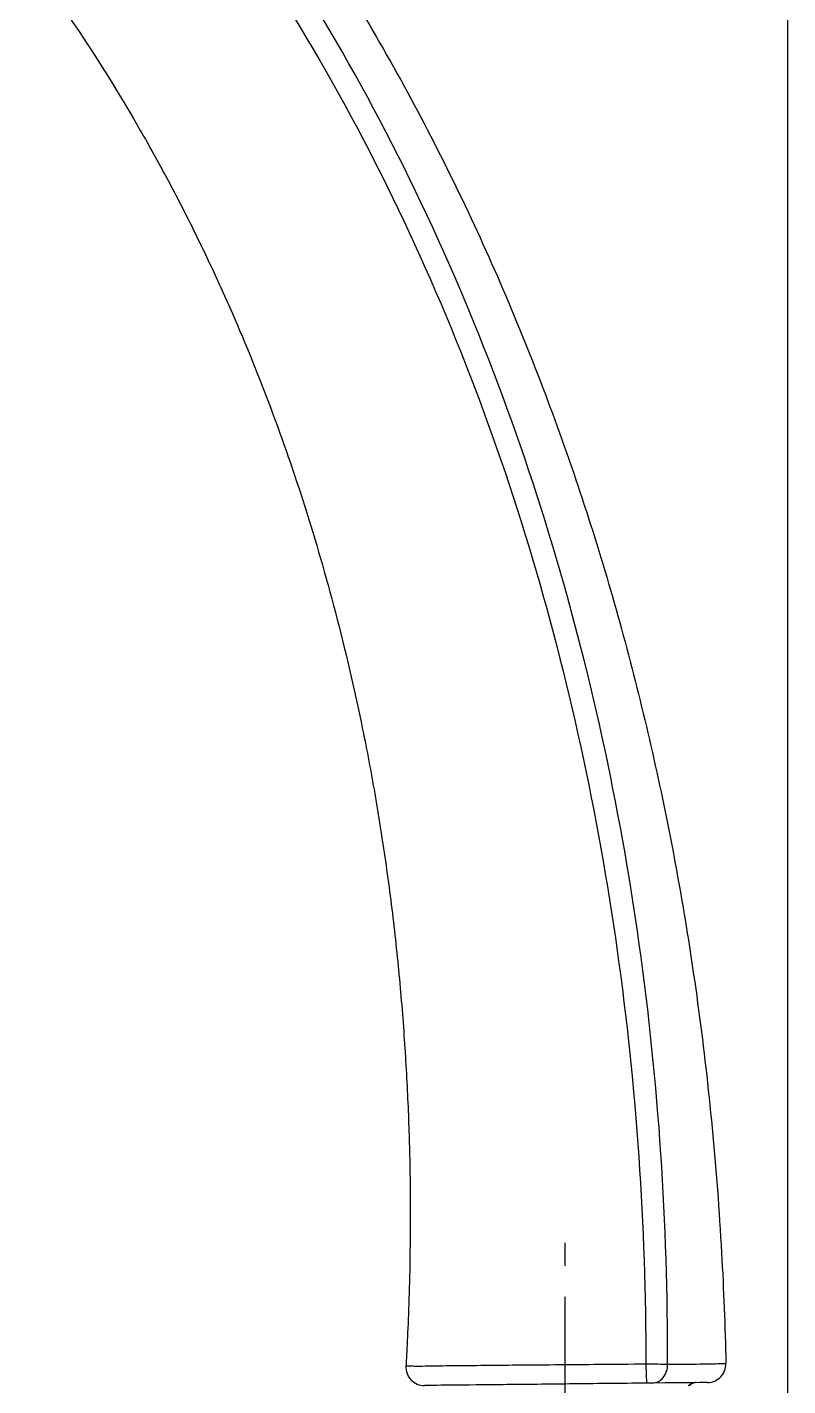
# Model space of a CAD drawing. Extents: x 0 to 1128, y 0 to 827.
# Drawn here: x 752.9 to 814.4, y 387.1 to 497.1 of the extents above; entities that cross this region are included whole.
import ezdxf

# ---------------------------------------------------------------- set-up
doc = ezdxf.new("R2010")
doc.units = 0
doc.header["$LTSCALE"] = 10
doc.header["$MEASUREMENT"] = 0
doc.linetypes.add('CENTER', pattern=[2, 1.25, -0.25, 0.25, -0.25])
doc.layers.add('1', color=7, linetype='CONTINUOUS')
doc.layers.add('치수선', color=7, linetype='CONTINUOUS', lineweight=20)

msp = doc.modelspace()

# ---------------------------------------------------------------- linework, layer by layer
at = {"layer": '1', "color": 7, "linetype": 'Continuous', "lineweight": -3, "extrusion": (-3.73237e-06, -6.73035e-06, 1)}
msp.add_arc((785.06, 388.67, -0.01), 1.5, 176.7538, 270.6155, dxfattribs=at)
at = {"layer": '1', "color": 7, "linetype": 'Continuous', "lineweight": -3}
msp.add_arc((807.94, 388.91), 1.5, 270.6155, 1.2757, dxfattribs=at)
for centre, major_axis, ratio, start_param, end_param in [((803.04, 388.86), (-0.02, 1.5), 0.046231, 1.531997, 3.141593), ((803.48, 388.87), (0.02, -1.5), 0.829516, 0, 1.58079)]:
    msp.add_ellipse(centre, major_axis=major_axis, ratio=ratio, start_param=start_param, end_param=end_param, dxfattribs=at)
for points, knots in [([(804.72, 388.89), (804.78, 411.63), (801.77, 434.35), (791.81, 466.98), (787.62, 477.5), (777.29, 497.7), (771.17, 507.34), (764.08, 516.25)], [0, 0, 0, 0, 0.5, 0.5, 0.75, 0.75, 1, 1, 1, 1]), ([(767.65, 516.39), (769.48, 514.03), (773.05, 509.2), (778.02, 501.66), (782.65, 493.83), (786.91, 485.75), (792.09, 474.68), (796.46, 463.35), (800.02, 452.04), (802.29, 443.66), (804.24, 435.23), (805.9, 426.6), (807.28, 417.62), (808.38, 408.12), (809.12, 398.43), (809.37, 391.94), (809.44, 388.95)], [0, 0, 0, 0, 0.066499, 0.133873, 0.201247, 0.268621, 0.335995, 0.470742, 0.538116, 0.60549, 0.672864, 0.740238, 0.807612, 0.874986, 0.94236, 1, 1, 1, 1]), ([(763.13, 514.31), (770.01, 505.55), (776.03, 496.04), (786.14, 476.14), (790.25, 465.77), (796.74, 444.35), (799.09, 433.43), (802.21, 411.27), (802.97, 400.08), (802.97, 388.92)], [0, 0, 0, 0, 0.25, 0.25, 0.5, 0.5, 0.75, 0.75, 1, 1, 1, 1]), ([(752.94, 502.67), (754.28, 500.87), (757.29, 496.61), (760.84, 490.94), (763.71, 485.85), (765.73, 482.02), (767.6, 478.18), (769.92, 473.11), (772.51, 466.77), (775.27, 458.88), (777.76, 450.42), (779.43, 443.4), (780.45, 438.34), (781.09, 434.86), (781.83, 430.31), (782.58, 424.67), (783.16, 418.99), (783.57, 413.39), (783.82, 408.01), (783.93, 402.99), (783.91, 398.44), (783.83, 394.51), (783.7, 391.32), (783.61, 389.59), (783.57, 388.88), (783.57, 388.75)], [0, 0, 0, 0, 0.056439, 0.131201, 0.168582, 0.205963, 0.243344, 0.280725, 0.355487, 0.430249, 0.50501, 0.579772, 0.598463, 0.617153, 0.654534, 0.691915, 0.729296, 0.766677, 0.804058, 0.841439, 0.87882, 0.916201, 0.953582, 0.990962, 1, 1, 1, 1]), ([(783.57, 388.75), (783.59, 388.75), (783.63, 388.75), (783.98, 388.76), (784.52, 388.73), (785.53, 388.77), (787.31, 388.78), (789.79, 388.81), (792.72, 388.84), (795.84, 388.86), (799.37, 388.89), (801.7, 388.91), (802.97, 388.92)], [0, 0, 0, 0, 0.062942, 0.125399, 0.178434, 0.250566, 0.375485, 0.50035, 0.6089, 0.749426, 0.863477, 1, 1, 1, 1]), ([(804.72, 388.89), (805.13, 388.9), (805.99, 388.9), (807.09, 388.91), (808.06, 388.93), (808.82, 388.94), (809.34, 388.95), (809.4, 388.95), (809.44, 388.95)], [0, 0, 0, 0, 0.139879, 0.290529, 0.451919, 0.624003, 0.806723, 1, 1, 1, 1]), ([(803.06, 387.36), (800.91, 387.34), (798.81, 387.32), (794.75, 387.27), (792.82, 387.25), (789.37, 387.22), (787.87, 387.2), (785.7, 387.18), (785.08, 387.17), (785.08, 387.17)], [0, 0, 0, 0, 0.25, 0.25, 0.5, 0.5, 0.75, 0.75, 1, 1, 1, 1]), ([(803.49, 387.37), (803.46, 387.37), (803.42, 387.37), (803.33, 387.36), (803.28, 387.36), (803.17, 387.36), (803.11, 387.36), (803.06, 387.36)], [0, 0, 0, 0, 0.341939, 0.341939, 0.670963, 0.670963, 1, 1, 1, 1])]:
    msp.add_open_spline(points, degree=3, knots=knots, dxfattribs=at)
at = {"layer": '1', "color": 1, "linetype": 'CENTER', "lineweight": -3}
msp.add_open_spline([(796.45, 181.85), (796.45, 341.64), (796.45, 398.72)], degree=1, knots=[0.3515944, 0.3515944, 0.9166667, 1, 1], dxfattribs=at)
at = {"layer": '1', "color": 7, "linetype": 'Continuous', "lineweight": -3}
for points, degree in [([(802.97, 388.92), (803.62, 388.92), (804.36, 388.91), (804.72, 388.89)], 3), ([(807.96, 387.41), (807.96, 387.41), (806.42, 387.4), (803.49, 387.37)], 3), ([(806.44, 387.16), (806.54, 387.23), (806.65, 387.28)], 2)]:
    msp.add_open_spline(points, degree=degree, dxfattribs=at)
msp.add_rational_spline([(807.07, 387.41), (806.69, 387.4), (806.41, 387.15)], [1, 0.864806218807, 0.854421583602], degree=2, dxfattribs=at)
at = {"layer": '치수선', "lineweight": -3}
msp.add_line((814.45, 114.1), (814.45, 680.63), dxfattribs=at)

doc.saveas('drawing.dxf')
